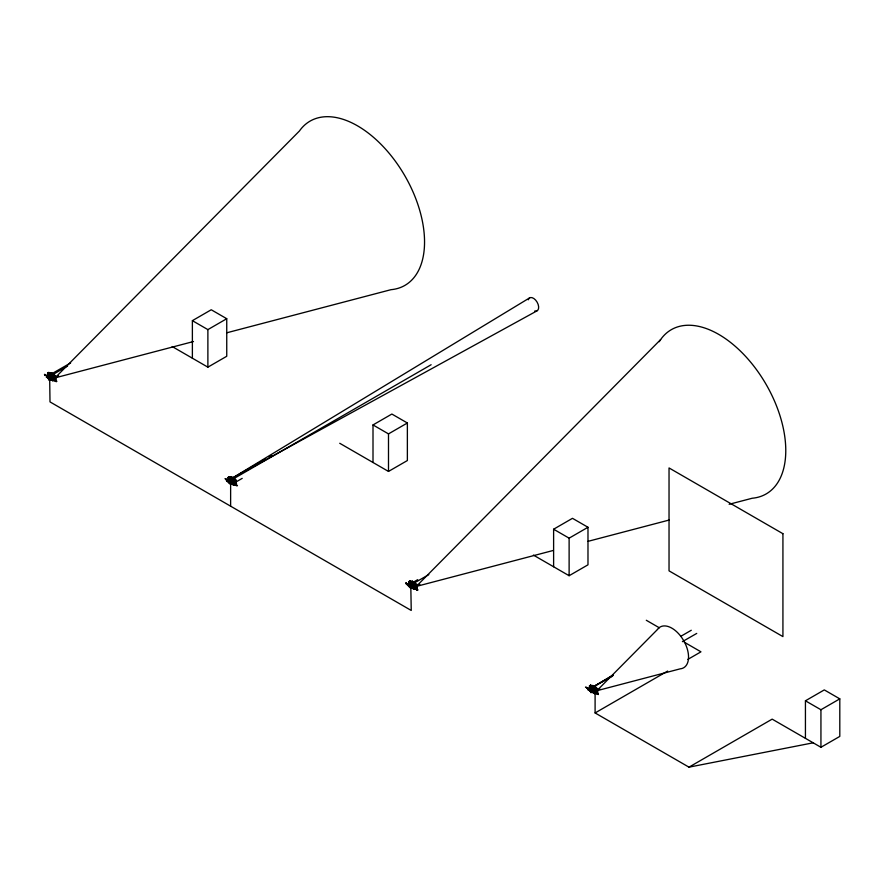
<?xml version="1.0" encoding="UTF-8"?>
<svg xmlns="http://www.w3.org/2000/svg" width="884" height="884" viewBox="0 0 884 884"><rect width="100%" height="100%" fill="white"/><g stroke="black" fill="none" stroke-linecap="round" stroke-linejoin="round"><path stroke-width="1.33" d="M54.344 377.28C38.863 385.325 59.593 371.346 53.526 380.407C54.012 380.297 55.206 378.628 54.001 377.17M49.294 378.319L52.543 376.363L51.979 373.91L51.626 375.258L53.018 375.744L53.007 374.484L67.593 366.053M49.891 378.319L48.521 378.518L47.846 377.203M49.084 378.462L49.084 379.126L51.692 377.833L50.068 376.451L49.482 373.822L49.261 376.087M50.498 378.661L52.907 376.927L52.587 378.065M50.653 378.518L50.653 379.689L49.692 378.12M49.858 374.098L50.399 376.264L50.664 374.153M50.952 378.695L51.714 377.976M51.139 375.623L51.007 372.628L51.128 376.12M50.974 376.009C56.311 381.435 52.731 370.705 54.001 377.59C48.907 378.286 53.051 375.833 54.41 377.413C55.902 379.413 53.383 381.391 54.156 377.335L52.3 376.573L48.775 378.551M50.012 374.551L52.819 376.087M51.626 377.755L51.637 376.982M53.007 375.634C50.012 375.844 52.487 371.468 51.902 375.556L52.322 373.711M52.3 376.23L52.189 376.993L50.664 376.109M52.907 376.927L52.554 377.501L52.554 376.241L50.675 374.849L50.134 375.313M52.642 377.976L53.217 377.313M54.023 376.087L54.001 374.352L51.007 372.628M234.68 483.283C232.006 485.018 235.475 484.034 233.719 481.791C228.282 485.272 228.58 484.156 234.735 481.482L234.735 479.482L232.216 477.968L231.862 479.316L233.442 480.366C231.365 481.415 236.393 480.686 234.138 484.686C233.641 484.487 234.459 483.504 234.591 484.123M234.127 481.205L230.006 483.581L230.006 482.918M230.16 480.73C228.901 483.117 232.183 485.007 231.365 481.426L229.796 480.94L229.785 482.951M231.862 481.482C229.663 481.504 230.194 475.824 231.464 478.763M230.625 480.531L231.288 478.896L230.625 478.83M231.022 479.283C231.321 482.255 230.558 476.73 233.166 480.52L233.166 481.78M231.265 482.797L231.575 483.791L228.757 482.2M231.575 482.973L231.575 482.332M232.558 481.415L230.89 480.377M230.26 478.255L233.365 480.178L232.514 479.835L233.067 477.924M234.492 479.758C235.332 476.2 229.276 477.471 232.149 478.609M234.614 479.692L234.614 478.631M234.989 484.476L234.691 481.272M410.651 584.733C411.878 581.992 407.856 579.418 409.148 583.915L409.756 584.258L409.369 581.517L409.447 584.799M410.364 588.302L412.187 587.252L412.187 588.07L409.071 586.611L410.607 585.76M408.861 585.794L409.756 587.075L409.999 586.567M410.519 586.523L411.966 587.705L411.977 585.705C409.745 583.153 409.745 588.832 411.966 587.705M410.32 587.341L410.618 587.86L410.32 587.02M410.762 586.667L410.397 587.219M411.126 586.877L413.248 585.296M412.474 585.76C407.911 582.501 415.8 582.457 414.165 586.899M411.237 584.81L411.756 582.865L414.055 584.644L412.751 583.893C410.264 584.015 412.828 585.175 412.242 581.186L415.226 582.91C417.325 588.821 410.795 583.97 412.463 584.004M414.132 585.484L411.734 587.219L415.137 585.882M412.209 584.567L412.463 582.269L412.342 583.053M413.248 585.738L413.171 584.91L411.513 584.655M414.74 585.484C412.441 583.617 412.088 588.766 415.347 585.76L415.347 583.76L412.828 582.247L412.751 583.44M413.789 586.059L413.789 584.799L411.635 583.562M414.154 586.39L414.452 585.871M413.778 584.921L413.778 583.274L414.983 583.97C414.11 594.965 418.088 584.004 413.171 584.91M415.226 582.91L415.137 584.169M415.392 585.893C415.447 592.49 416.883 582.777 414.032 586.247L413.425 585.893C413.867 590.855 411.856 586.081 414.574 586.214M415.447 585.296C416.386 584.434 414.541 589.396 417.093 588.125L416.32 584.932L416.342 588.512M416.386 586.225L416.43 588.424L416.077 587.551M593.407 691.531L590.976 692.581L593.109 691.001M591.23 691.476L591.23 692.139L590.932 691.299M592.755 686.78C594.28 688.857 590.346 683.31 595.849 687.188L595.849 690.415L594.147 689.067L591.142 691.155L593.871 689.575M591.385 689.288C591.75 694.515 589.694 687.531 592.6 689.984C593.75 694.813 587.529 689.387 591.529 690.006M591.297 687.829C596.623 691.498 590.667 690.68 592.291 686.514M594.523 691.376L594.755 689.763L592.346 691.144L595.551 689.719M591.849 689.089L592.125 687.222L592.667 688.172M592.501 691.244L592.501 692.526L591.23 691.785M594.667 688.923L592.523 687.675L592.048 689.432M592.799 691.531L592.799 690.89L593.716 692.349L592.501 692.349L594.755 693.642L596.291 692.758L594.037 691.454M592.523 687.675L593.352 688.691L592.755 688.802L595.827 690.437M592.147 687.553L594.855 688.47L594.91 686.713L595.352 687.619M594.147 689.067C594.788 690.669 590.258 690.802 592.346 691.144M594.49 690.813L595.065 690.15M595.849 687.188L595.573 688.713L595.971 688.039L593.44 686.525L593.098 687.874L594.601 688.735M596.225 693.034C596.446 684.194 593.65 696.316 597.706 692.404L597.706 690.305L596.612 689.31M50.742 379.148L50.753 377.148C46.123 375.081 52.863 381.766 49.161 378.319M230.823 480.874L232.127 481.327L233.442 480.366M412.872 585.694L412.872 585.075M51.515 377.203L51.637 376.529M51.946 376.352L54.156 377.866L51.139 376.009M233.022 482.465L231.873 481.802L232.558 480.631L234.359 481.692L232.801 481.614L232.481 484.145L232.481 482.509L231.542 482.167M412.872 585.528L414.353 586.103L414.331 587.705C415.977 589.407 414.264 588.291 413.403 588.247M412.485 586.081L413.171 585.363L412.187 585.915M593.363 690.039L593.484 689.354M49.537 376.451L49.161 378.672M230.989 483.647L231 481.636C224.934 478.012 232.602 482.863 228.503 480.763L227.265 480.774M410.507 582.534L411.104 582.191L410.353 581.009L408.861 581.584L408.861 583.097L409.9 583.683L408.861 584.28L411.613 585.915L411.601 587.915M592.39 690.216L592.39 686.249L590.512 685.255L589.473 685.862L589.473 687.376L590.512 687.962L589.473 688.559L592.236 690.194L592.225 692.194M51.548 377.391L50.62 377.578M235.564 484.101L235.84 483.703M235.796 484.012L235.652 481.868C235.884 479.968 235.243 481.117 235.851 480.874M416.298 587.783L416.563 588.424M416.596 585.959L416.408 588.357M47.261 376.065L45.206 374.783L44.94 375.457M50.476 378.153L52.023 376.739M55.25 381.28L53.67 380.374M55.559 381.457L55.78 380.982M226.083 479.426C224.459 478.774 228.989 481.371 227.575 480.078M231.1 482.432L232.801 483.073M231.265 482.366L232.172 482.531M406.286 583.473L406.375 583.97M406.651 583.805L406.695 583.363M408.485 584.622L407.977 585.075M416.673 589.506L416.497 589.926M597.551 694.15L597.518 694.095M48.521 375.7L47.913 375.357C48.863 366.628 49.051 384.794 47.913 376.054L49.073 377.17L47.88 376.485L46.951 377.026L50.001 377.899M48.3 376.286C46.741 370.429 50.101 373.081 49.416 376.175L50.465 375.567M48.631 378.164L49.206 377.987M51.537 374.252L50.907 373.943L51.504 374.407M51.383 376.098L51.228 375.446M54.443 379.921L52.907 380.816C51.537 380.109 54.631 377.965 54.443 379.921C52.322 379.579 51.99 377.755 53.338 377.656M53.659 377.148L52.189 377.335L51.869 379.866L51.25 377.943M53.814 375.799L54.112 375.203L54.41 378.739M55.029 379.7C56.863 377.7 53.449 375.302 55.858 377.468L55.858 379.567L55.162 379.921M54.907 376.396L54.653 376.993L55.327 376.816M229.984 481.272C225.519 483.504 233.641 480.454 228.536 480.332L228.989 482.984L229.166 477.338M232.127 480.134L231.995 479.857M231.752 478.189L232.039 478.598M231.94 480.145L232.094 480.034M233.442 480.145L233.453 479.913M409.016 583.02L409.601 587.252L409.148 584.611M410.043 586.954L409.369 585.915L410.298 585.385L410.132 586.357L410.905 585.385L409.016 584.545M412.463 584.479L412.198 584.037M416.64 585.396L415.889 585.551M590.368 688.537L589.761 688.183C590.744 680.857 588.689 693.189 591.208 691.034L590.368 691.321L589.473 690.072M590.147 689.122L590.192 685.575L591.297 687.465M590.634 691.299L589.805 691.166L589.761 688.89M592.147 688.603L592.147 686.415L591.186 687.199M592.954 688.824L593.33 688.923M595.308 687.056L594.391 687.542L594.391 689.2L596.015 690.172C596.545 696.658 596.7 686.603 594.556 691.166M595.971 688.039L595.915 692.194L595.297 689.962M597.087 689.31L596.91 689.973L596.888 689.299M596.877 692.537L597.043 689.376M597.02 692.636L597.208 690.238M49.327 374.241L48.189 373.081L48.3 374.761M50.289 374.617L50.023 375.147M50.001 376.264L49.449 375.004L49.747 376.087M411.535 584.556L411.944 583.86L411.579 586.048M591.164 688.084L591.208 687.509M591.904 688.183L591.971 688.78M54.653 376.993L54.996 376.595M416.43 585.407L416.629 585.296M235.663 480.863L235.674 481.426L235.575 480.642M591.86 692.15L591.451 691.741M50.465 377.678L47.626 375.722L48.664 375.125L47.626 374.54L47.626 373.026L48.963 372.507L50.543 373.413L50.465 377.678L48.664 376.639L48.664 372.429L50.465 373.468L50.355 377.49L47.78 375.987M412.861 583.816L413.69 582.191L413.69 583.352M593.473 688.095L594.17 686.548L593.75 688.393L594.866 688.581M235.277 481.272C236.238 478.918 235.995 488.101 235.487 481.78M45.128 375.512L45.007 374.982M236.404 485.183L236.337 485.482M595.683 688.99L595.208 688.172L595.849 688.249M55.283 379.656L55.416 377.214M411.767 583.948L411.767 585.937M592.313 688.404L591.263 689.001L591.263 686.901L592.39 686.249L590.512 685.255M49.913 374.551L51.946 375.092M53.383 377.07L53.67 377.59M53.791 377.556L53.57 376.904L53.825 377.457M231.741 480.399L232.094 480.366M415.226 583.97L414.928 583.705M412.187 588.07L409.447 586.335L411.966 587.363L414.983 585.617L414.629 587.529C416.994 587.308 410.961 590.247 415.292 587.562M593.098 687.199L592.832 686.735M595.518 690.426L592.589 691.642L590.589 690.404L589.772 691.067M50.708 375.545L49.924 375.203M409.425 586.39L409.071 585.76M590.7 686.304L589.473 685.862M590.037 690.669L589.694 690.028M591.971 687.763L591.385 687.597M416.95 589.75L414.905 588.921M597.252 693.73C599.076 693.266 597.75 695.476 598.236 694.106M236.028 481.482L236.47 483.846L235.089 484.388L235.763 481.946M411.093 587.794L410.828 587.252L411.237 610.457L50.001 401.9L49.692 378.96M224.978 478.741L225.895 479.029M588.81 688.625C589.33 690.426 588.236 686.769 587.109 687.675M595.44 692.559C595.208 694.736 596.114 689.785 597.341 693.719M660.646 339.567L416.242 586.446L553.384 550.434M50.3 376.009L50.2 376.595M51.15 375.413L49.924 374.186M53.504 374.783L52.929 374.374M233.829 479.227L233.221 478.697M590.103 685.675L590.678 689.907M594.49 686.956L595.12 687.31M594.733 690.282L594.733 690.99M49.228 374.33L49.968 375.004L50.079 374.44M591.23 686.868L591.937 686.481M592.324 687.111L593.363 687.719M44.421 374.418L45.206 374.871M46.962 375.799L46.675 376.407M55.493 380.893L53.67 379.667M56.333 381.302C55.913 382.717 57.438 380.308 55.361 380.96M225.873 479.625L227.575 480.774M233.542 479.946L232.558 479.371M236.227 485.603L234.293 484.642M236.956 485.57C237.332 487.062 236.47 483.438 234.293 483.946M405.657 582.976L406.662 583.551M406.353 583.396L408.198 584.357M416.585 589.518L414.905 588.225M417.568 589.849L417.458 590.401L416.784 589.407M586.269 687.255L587.053 687.708M235.442 480.741L236.028 481.117M228.757 479.714C227.575 478.178 229.884 475.095 230.481 477.912L228.392 477.393C229.928 476.1 230.326 479.736 230.039 480.454L230.967 479.78M229.387 482.83L230.481 482.134L229.31 482.841L228.238 481.526L228.238 480.001L229.287 479.404L229.287 476.708L231.155 477.692L231.155 481.658M409.005 581.672L410.099 580.976M409.999 587.098L410.596 586.755L409.833 587.075M50.465 373.468L49.416 374.065L50.41 373.788M411.767 581.97L409.9 580.987L411.767 581.97L410.651 582.622M537.074 310.814L230.934 478.94L529.615 297.886M234.127 481.559L234.017 483.25M612.535 676.138L592.147 687.509L613.397 674.801M49.371 377.523L48.145 378.242L46.2 376.938L48.222 375.181M229.995 481.625L229.365 481.99M228.834 479.459L226.812 481.216L228.757 482.509L229.995 481.802M591.219 690.183L589.727 688.967L590.512 688.559L590.004 688.26M591.219 690.36L589.993 691.067M52.189 376.639L50.952 377.358L51.637 377.313M51.195 377.49L52.123 376.96M231.818 481.769L232.912 481.205M595.065 690.636L593.75 689.653C591.562 689.995 594.567 691.741 595.186 690.481M593.109 690.36L594.037 689.829M592.247 687.829L594.755 690.106M44.885 374.418L48.907 377.269L48.83 378.12M48.521 373.545L49.36 372.705L49.869 373.634L49.272 373.976M47.626 374.54L48.963 374.496L48.145 374.849M47.913 375.357L48.664 374.96M48.134 377.711L46.653 376.507L48.664 375.302M46.653 376.849L48.123 375.822M49.736 374.938L70.643 362.937M50.056 374.982L50.675 374.617M48.775 376.584L48.963 372.507L47.769 373.114L49.294 372.606M48.366 376.982L47.626 377.247M52.907 374.507L53.78 375.689M47.835 378.065L49.681 377.17M54.001 374.352L50.885 372.694M47.924 378.23L48.742 377.578L50.742 378.805L53.537 377.346M48.742 377.711L49.371 377.004M49.416 378.275L51.25 377.214L51.46 377.833M49.084 378.783L49.692 378.429L48.742 377.888M49.692 378.783L49.128 379.402M49.128 379.744L52.167 378.054M52.499 378.297L53.128 377.932M51.261 378.518L50.653 379.512L52.907 380.816M52.189 378.794L51.891 376.816M54.554 380.153L54.476 378.12L58.598 375.822M54.068 379.004C52.631 380.308 53.736 376.043 52.642 378.352M54.068 379.358L52.83 380.418L50.952 379.335M54.443 379.225L52.907 380.109L52.167 379.689M54.476 380.109L55.858 379.567M56.874 381.247L51.062 378.507M192.38 358.208L192.38 320.66L211.243 309.765L226.746 318.715L226.746 356.263L207.884 367.158L172.181 346.539M192.38 320.66L207.884 329.61L226.746 318.715M225.508 478.686L230.625 482.178M228.238 478.819L229.287 478.819L228.238 478.819L228.238 477.305L229.486 476.697M229.055 477.062L229.984 476.984M229.044 480.034L228.547 477.36L229.398 477.426M230.702 477.924L229.133 477.824M230.039 478.343L231.155 477.692L229.287 476.708M228.536 479.636L229.287 479.238M226.812 481.216L228.801 479.89L229.133 482.763M232.216 477.968L232.934 479.139M230.934 478.94L265.609 458.929M269.189 456.862L271.587 455.481M232.934 477.99L232.514 479.382M231.862 479.316L231.144 478.598M228.238 481.526L229.287 480.918M227.564 480.951L228.757 481.636L229.685 481.106M233.155 480.642L233.155 478.995L431.127 364.727M232.912 480.509L231.365 481.426M233.155 478.995L234.735 479.482M231.31 481.78L232.934 480.852L234.779 481.614M229.696 483.062L230.304 482.708L228.978 481.261M231.111 482.598L233.829 481.073M231.265 483.647L232.481 483.791L232.172 482.675M233.111 482.73L232.337 482.962L232.337 481.979M228.757 482.509L233.442 484.344M234.779 482.134L232.558 481.239M233.719 483.073L233.409 481.968M235.166 484.432L235.166 482.443L242.216 478.366M231.265 483.791L233.52 485.095L235.056 484.2L231.862 482.366M235.674 484.067L236.47 483.846M237.487 485.526L231.575 482.62M373.004 462.487L373.004 424.939L391.866 414.043L407.369 422.994L407.369 460.542L388.496 471.437L339.732 443.271M373.004 424.939L388.496 433.889L407.369 422.994M406.01 583.031L410.143 585.827L409.071 586.446L407.425 584.799L409.9 583.517M410.054 585.528L409.966 581.606L410.596 581.263M408.861 581.584L410.054 581.904M408.861 583.097L409.9 583.097M412.242 581.186L415.104 582.976M409.9 583.86L407.878 585.053L409.369 586.269M412.828 582.247L413.171 583.65M407.425 585.495L409.447 584.434M407.878 585.407L409.756 586.313M412.961 582.401L417.701 579.672M409.005 585.882L409.601 585.539M413.778 583.274L428.828 574.611M409.369 586.788L410.607 585.904L408.187 585.23M409.535 586.821L410.099 586.468M411.524 585.948L413.535 584.788M413.778 585.274L414.165 582.512L414.828 582.987M411.734 587.573L413.336 586.921M415.889 585.186L416.474 585.153M410.662 588.479L413.635 586.744M412.485 587.716L411.889 588.07L414.132 589.363L415.679 588.479M413.723 587.009L414.331 587.352M412.187 587.893L413.093 588.07M419.823 584.379L415.712 586.678L415.789 588.7L416.64 588.247M417.093 586.026L416.265 586.147M417.955 589.893L413.347 587.672M553.616 566.766L553.616 529.218L572.478 518.322L587.982 527.273L587.982 564.821L569.119 575.716L533.417 555.097M553.616 529.218L569.119 538.168L587.982 527.273M590.81 685.332L589.617 685.951L590.877 685.244L591.716 686.47L590.214 685.597M590.622 685.885L591.208 685.531M589.473 687.376L590.81 687.321L590.622 689.421M589.993 687.675L590.81 687.321M589.761 688.183L590.512 687.796M590.512 688.139L588.501 689.332L589.982 690.548M593.44 686.525L593.794 687.929M590.07 688.017L588.048 689.774L589.971 688.658M591.584 687.774L613.363 675.254M680.647 636.414L691.288 630.259M588.501 689.686L591.694 690.636M591.705 687.829L592.523 687.454M589.617 690.161L590.214 689.818M590.921 689.653L589.982 690.758L592.799 692.349M590.589 690.548L591.219 689.829M590.081 690.89L590.722 690.747M590.976 692.581L594.943 690.349L595.252 691.807M596.656 689.719L596.501 689.829M593.739 691.487L594.976 690.769M597.706 692.404L596.402 692.979L596.324 690.945L599.86 688.99M594.755 693.642C593.076 692.349 598.457 691.133 594.755 692.946C592.844 692.901 594.567 690.669 592.501 690.36L592.501 692.526M596.059 691.686L596.258 689.465M595.915 692.194L594.678 693.255L592.799 692.172M595.098 689.885L595.098 712.946L667.652 671.055M687.874 659.387L700.957 651.828L684.326 642.226M595.098 712.946L688.979 767.157L772.163 719.134L820.938 747.289L839.8 736.405L839.8 698.857L824.297 689.907L805.434 700.802L805.434 738.339M805.434 700.802L820.938 709.741L839.8 698.857M50.399 375.402L50.167 375.623M411.237 583.097L411.8 582.921M413.977 584.457L413.126 584.114L413.557 582.269M682.382 641.651L696.736 633.419M413.425 585.197L415.392 586.412L413.171 585.517M594.147 689.409L596.015 690.691L593.794 689.796M50.753 377.148L50.377 379.369M228.392 480.266L228.801 482.111L230.304 482.399M590.512 687.365L590.81 689.31M595.286 688.061L595.717 690.028M193.486 341.533L55.007 377.888L299.411 131.009A94.831 54.753 60 0 1 404.905 175.883A94.831 54.753 60 0 1 391.015 289.676L226.768 332.793M588.004 541.351L669.221 520.024M729.145 504.289L752.24 498.233A94.831 54.753 60 0 0 765.091 382.661A94.831 54.753 60 0 0 659.243 341.699M229.984 482.476L229.232 482.1M591.871 687.984L591.971 687.299M688.979 767.157L813.181 742.814M406.286 584.07L408.198 585.053M597.297 694.227L595.518 693.2M50.598 374.02L51.383 374.473M411.756 585.02L412.751 585.606M228.967 481.99L229.133 482.255M53.151 373.888L52.609 374.418M233.862 479.04L234.039 478.366L233.542 478.653M49.747 375.965L50.079 375.468M409.756 582.103L410.43 582.666M417.093 588.125L415.712 588.656L415.635 585.186M229.221 481.371L229.508 482.078M590.755 690.095L585.473 687.056M593.716 691.056L592.589 691.984L591.009 691.155M646.303 620.27L659.376 627.817M231.509 476.973L234.492 478.697M592.733 685.531L595.717 687.255M50.344 372.661L55.637 375.722M230.956 476.94L236.249 480.001M411.568 581.219L414.474 582.479M414.839 583.109L416.861 584.28M592.192 685.498L597.485 688.559M51.592 373.689L54.112 375.203M594.391 687.542L595.507 688.084M49.869 373.634L48.73 373.048M411.104 582.191L409.966 581.606M50.023 374.518L50.764 375.17M228.238 477.305L229.111 477.548M591.263 686.901L591.982 687.122M416.452 586.335L416.375 587.186M596.987 690.57L597.186 692.702M416.265 586.899L415.977 586.136L416.088 587.02M594.037 690.172L594.866 690.747M48.156 375.424L48.145 376.02L48.156 374.241M409.38 583.981L409.9 584.28L409.115 584.689L410.298 585.385M412.187 586.258L413.093 586.788M589.628 688.824L591.705 690.05M50.952 378.054L51.869 379.512L51.261 379.159M590.512 689.476L591.705 690.161M51.891 378.794L53.758 379.877M413.115 587.352L414.994 588.435M590.921 690.006L588.799 689.509M595.606 692.713L593.739 691.631L594.943 691.631L594.523 690.382M593.683 691.785L598.28 694.448M49.891 377.965L50.498 378.319M411.126 586.523L411.734 586.877M231.111 482.94L234.359 481.338L234.37 479.692M232.779 483.968L233.52 485.095M587.053 688.316L588.81 689.332M412.187 587.75L409.977 586.125M227.265 481.128L228.757 481.99M230.989 483.294L229.387 482.288M413.093 588.413L413.756 588.799M48.134 377.358L50.952 379.512M588.048 689.774L589.683 690.724M48.222 377.965L49.382 378.639M230.006 483.581L229.696 482.741M592.324 689.277L593.363 689.885M50.476 376.44L51.515 377.048M591.462 688.824L591.076 688.183M49.283 374.507L49.283 375.523M592.755 687.001L592.855 685.465M414.497 583.042L413.834 582.976M596.877 690.57L596.987 691.166M412.795 586.611L412.795 588.247M232.636 481.802L232.636 483.139M820.938 709.741L820.938 747.289M594.015 690.89L594.015 692.526M592.203 686.349L592.203 690.327M591.54 690.945L591.54 691.962M590.004 687.078L589.993 688.857M569.119 538.168L569.119 575.716M414.132 588.667L414.132 589.363M414.032 586.247L414.032 587.529M413.237 582.457L413.237 583.617M411.889 587.075L411.889 588.247M410.916 587.02L410.927 587.683M410.496 582.7L410.496 584.633M388.496 433.889L388.496 471.437M234.382 483.813L231.873 482.797L231.873 483.438M234.072 478.498L234.072 479.658M233.619 478.763L233.564 481.228M231.63 476.907L231.63 478.476M231.265 483.968L231.232 482.167M230.967 477.802L230.967 481.769M230.636 483.283L230.625 506.178M229.884 478.421L229.884 480.355M229.442 477.625L229.442 481.349M228.912 479.802L228.392 477.57M207.884 329.61L207.884 367.158M53.405 377.346L53.405 378.971M50.653 377.534L50.653 379.689M48.775 372.617L48.83 377.07M528.289 299.798A7.47 4.309 60 0 1 537.118 302.162A7.47 4.309 60 0 1 534.754 311.002M657.486 629.474L596.855 690.724L680.216 668.834A23.525 13.58 60 0 0 683.663 640.602A23.525 13.58 60 0 0 657.486 629.474M782.926 533.704L669.033 467.945L669.033 570.854L782.926 636.602L782.926 533.704"/></g></svg>
